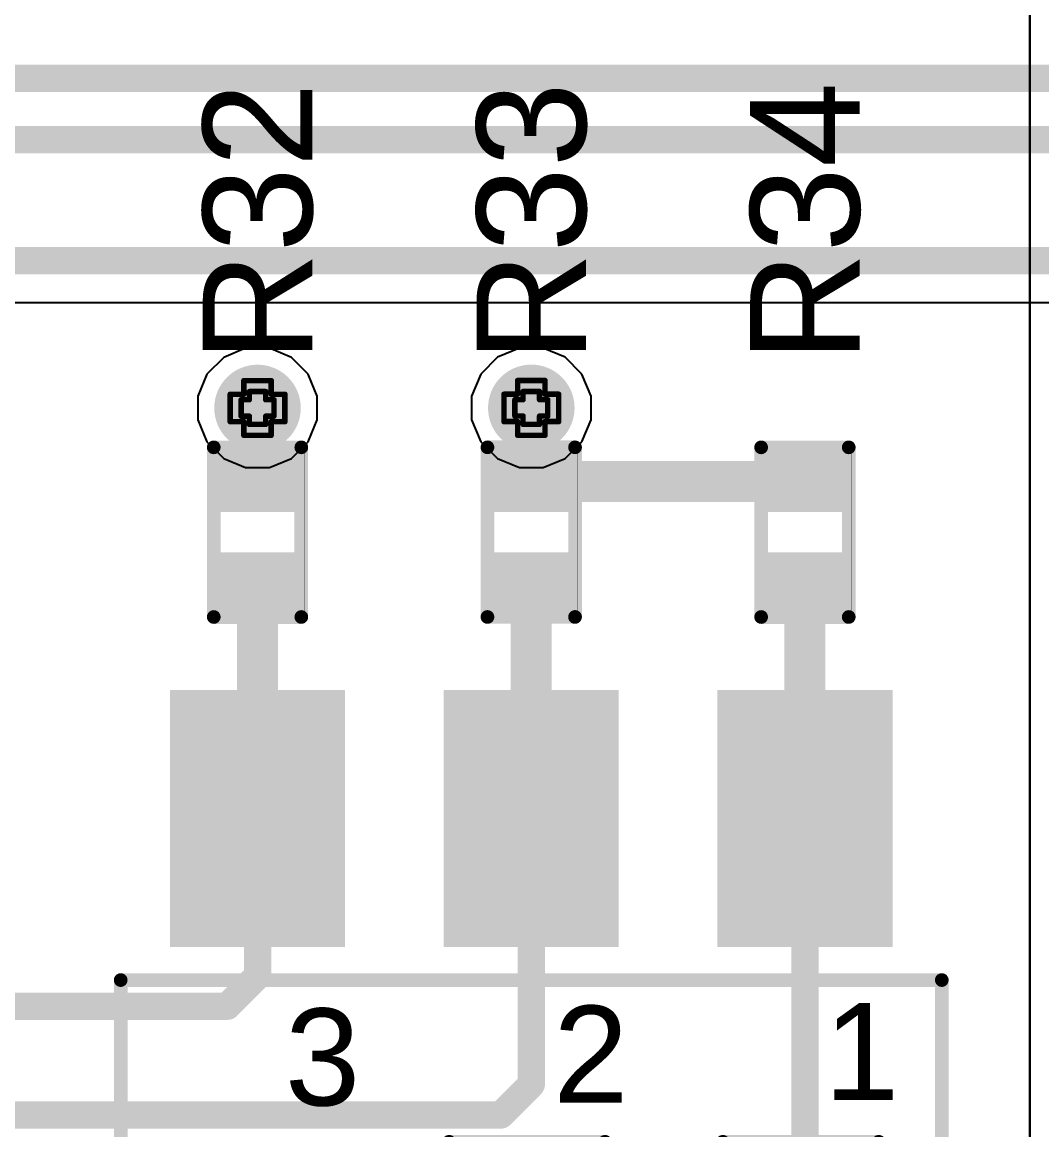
# Model space of a CAD drawing. Header units: inches. Extents: x -3 to 5259, y -3 to 5282.
# Drawn here: x 35.18 to 44.65, y 43.09 to 53.37 of the extents above; entities that cross this region are included whole.
import ezdxf

# ---------------------------------------------------------------- set-up
doc = ezdxf.new("R2010")
doc.units = ezdxf.units.IN
for name, color, linetype in [('Bottom Layer', 5, 'Continuous'), ('Bottom Solder', 6, 'Continuous'), ('Drill Drawing', 1, 'Continuous'), ('Layer 1', 16, 'Continuous'), ('Layer 2', 76, 'Continuous'), ('Top Layer', 1, 'Continuous'), ('Top Overlay', 2, 'Continuous'), ('Top Paste', 8, 'Continuous'), ('Top Solder', 216, 'Continuous'), ('Via Holes', 16, 'Continuous')]:
    doc.layers.add(name, color=color, linetype=linetype)
doc.styles.add('Arial', font='', dxfattribs={"height": 0.2})
doc.styles.get('Arial').set_extended_font_data('Arial')

# ---------------------------------------------------------------- blocks, each defined once
blk = doc.blocks.new('DSIC03LSGET_32')
at = {"layer": 'Top Layer'}
for points in [[(-5.642990999999999, 3.302), (-3.356991, 3.302), (-3.356991, 1.778), (-5.642990999999999, 1.778)], [(3.356991, 3.302), (5.642990999999999, 3.302), (5.642990999999999, 1.778), (3.356991, 1.778)], [(-5.642990999999999, 0.7619999999999999), (-3.356991, 0.7619999999999999), (-3.356991, -0.7619999999999999), (-5.642990999999999, -0.7619999999999999)], [(3.356991, 0.7619999999999999), (5.642990999999999, 0.7619999999999999), (5.642990999999999, -0.7619999999999999), (3.356991, -0.7619999999999999)], [(-5.642990999999999, -1.778), (-3.356991, -1.778), (-3.356991, -3.302), (-5.642990999999999, -3.302)], [(3.356991, -1.778), (5.642990999999999, -1.778), (5.642990999999999, -3.302), (3.356991, -3.302)]]:
    blk.add_hatch(color=1, dxfattribs=at).paths.add_polyline_path(points)
at = {"layer": 'Top Paste'}
for points in [[(-5.642990999999999, 3.302), (-3.356991, 3.302), (-3.356991, 1.778), (-5.642990999999999, 1.778)], [(3.356991, 3.302), (5.642990999999999, 3.302), (5.642990999999999, 1.778), (3.356991, 1.778)], [(-5.642990999999999, 0.7619999999999999), (-3.356991, 0.7619999999999999), (-3.356991, -0.7619999999999999), (-5.642990999999999, -0.7619999999999999)], [(3.356991, 0.7619999999999999), (5.642990999999999, 0.7619999999999999), (5.642990999999999, -0.7619999999999999), (3.356991, -0.7619999999999999)], [(-5.642990999999999, -1.778), (-3.356991, -1.778), (-3.356991, -3.302), (-5.642990999999999, -3.302)], [(3.356991, -1.778), (5.642990999999999, -1.778), (5.642990999999999, -3.302), (3.356991, -3.302)]]:
    blk.add_hatch(color=8, dxfattribs=at).paths.add_polyline_path(points)
at = {"layer": 'Top Solder'}
for points in [[(-5.693791, 3.3528), (-3.306191, 3.3528), (-3.306191, 1.7272), (-5.693791, 1.7272)], [(3.306191, 3.3528), (5.693791, 3.3528), (5.693791, 1.7272), (3.306191, 1.7272)], [(-5.693791, 0.8128), (-3.306191, 0.8128), (-3.306191, -0.8128), (-5.693791, -0.8128)], [(3.306191, 0.8128), (5.693791, 0.8128), (5.693791, -0.8128), (3.306191, -0.8128)], [(-5.693791, -1.7272), (-3.306191, -1.7272), (-3.306191, -3.3528), (-5.693791, -3.3528)], [(3.306191, -1.7272), (5.693791, -1.7272), (5.693791, -3.3528), (3.306191, -3.3528)]]:
    blk.add_hatch(color=216, dxfattribs=at).paths.add_polyline_path(points)
at = {"layer": 'Top Overlay'}
for points in [[(-2.999994, -3.81, 0.127, 0.127, 0), (-2.999994, 3.81, 0.127, 0.127, 0)], [(2.999994, 3.81, 0.127, 0.127, 0), (-2.999994, 3.81, 0.127, 0.127, 0)], [(2.999994, -3.81, 0.127, 0.127, 0), (2.999994, 3.81, 0.127, 0.127, 0)], [(1.651, 3.2258, 0.127, 0.127, 0), (-1.4986, 3.22580254, 0.127, 0.127, 0)], [(-1.4986, 1.778, 0.127, 0.127, 0), (-1.4986, 3.22580254, 0.127, 0.127, 0)], [(-0.9652, 3.2258, 0.127, 0.127, 0), (0.0254, 3.22580254, 0.127, 0.127, 0)], [(-0.9652, 1.8034, 0.127, 0.127, 0), (-0.9652, 3.2258, 0.127, 0.127, 0)], [(0.0254, 1.8034, 0.127, 0.127, 0), (0.0254, 3.22580254, 0.127, 0.127, 0)], [(1.651, 1.778, 0.127, 0.127, 0), (1.651, 3.2258, 0.127, 0.127, 0)], [(0.0254, 1.8034, 0.127, 0.127, 0), (-0.9652, 1.8034, 0.127, 0.127, 0)], [(1.651, 1.778, 0.127, 0.127, 0), (-1.4986, 1.778, 0.127, 0.127, 0)], [(1.651, 0.6858, 0.127, 0.127, 0), (-1.4986, 0.6858, 0.127, 0.127, 0)], [(-1.4986, -0.7619999999999999, 0.127, 0.127, 0), (-1.4986, 0.6858, 0.127, 0.127, 0)], [(-0.9652025399999999, -0.7366, 0.127, 0.127, 0), (-0.9652, 0.6858, 0.127, 0.127, 0)], [(0.0254, 0.6858, 0.127, 0.127, 0), (-0.9652, 0.6858, 0.127, 0.127, 0)], [(0.0254, -0.7366, 0.127, 0.127, 0), (0.0254, 0.6858, 0.127, 0.127, 0)], [(1.65099746, -0.7619999999999999, 0.127, 0.127, 0), (1.651, 0.6858, 0.127, 0.127, 0)], [(1.65099746, -0.7619999999999999, 0.127, 0.127, 0), (-1.4986, -0.7619999999999999, 0.127, 0.127, 0)], [(0.0254, -0.7366, 0.127, 0.127, 0), (-0.9652025399999999, -0.7366, 0.127, 0.127, 0)], [(1.6764, -1.8034, 0.127, 0.127, 0), (-1.4732, -1.8034, 0.127, 0.127, 0)], [(-1.4732, -3.2512, 0.127, 0.127, 0), (-1.4732, -1.8034, 0.127, 0.127, 0)], [(0.0508, -1.8034, 0.127, 0.127, 0), (-0.9397999999999999, -1.8034, 0.127, 0.127, 0)], [(-0.9397999999999999, -3.2258, 0.127, 0.127, 0), (-0.9397999999999999, -1.8034, 0.127, 0.127, 0)], [(0.05080253999999999, -3.2258, 0.127, 0.127, 0), (0.0508, -1.8034, 0.127, 0.127, 0)], [(1.6764, -3.2512, 0.127, 0.127, 0), (1.6764, -1.8034, 0.127, 0.127, 0)], [(0.05080253999999999, -3.2258, 0.127, 0.127, 0), (-0.9397999999999999, -3.2258, 0.127, 0.127, 0)], [(1.6764, -3.2512, 0.127, 0.127, 0), (-1.4732, -3.2512, 0.127, 0.127, 0)], [(2.999994, -3.81, 0.127, 0.127, 0), (-2.999994, -3.81, 0.127, 0.127, 0)]]:
    blk.add_lwpolyline(points, format="xyseb", dxfattribs=at)
for points in [[(-3.031744, 3.81, 0.0635, 0.0635, 1), (-2.968244, 3.81, 0.0635, 0.0635, 1)], [(-3.031744, 3.81, 0.0635, 0.0635, 1), (-2.968244, 3.81, 0.0635, 0.0635, 1)], [(2.968244, 3.81, 0.0635, 0.0635, 1), (3.031744, 3.81, 0.0635, 0.0635, 1)], [(2.968244, 3.81, 0.0635, 0.0635, 1), (3.031744, 3.81, 0.0635, 0.0635, 1)], [(-1.53035, 3.22580254, 0.0635, 0.0635, 1), (-1.46685, 3.22580254, 0.0635, 0.0635, 1)], [(-1.53035, 3.22580254, 0.0635, 0.0635, 1), (-1.46685, 3.22580254, 0.0635, 0.0635, 1)], [(-0.99695, 3.2258, 0.0635, 0.0635, 1), (-0.9334499999999999, 3.2258, 0.0635, 0.0635, 1)], [(-0.99695, 3.2258, 0.0635, 0.0635, 1), (-0.9334499999999999, 3.2258, 0.0635, 0.0635, 1)], [(-0.00635, 3.22580254, 0.0635, 0.0635, 1), (0.05714999999999999, 3.22580254, 0.0635, 0.0635, 1)], [(-0.00635, 3.22580254, 0.0635, 0.0635, 1), (0.05714999999999999, 3.22580254, 0.0635, 0.0635, 1)], [(1.61925, 3.2258, 0.0635, 0.0635, 1), (1.68275, 3.2258, 0.0635, 0.0635, 1)], [(1.61925, 3.2258, 0.0635, 0.0635, 1), (1.68275, 3.2258, 0.0635, 0.0635, 1)], [(-0.99695, 1.8034, 0.0635, 0.0635, 1), (-0.9334499999999999, 1.8034, 0.0635, 0.0635, 1)], [(-0.99695, 1.8034, 0.0635, 0.0635, 1), (-0.9334499999999999, 1.8034, 0.0635, 0.0635, 1)], [(-0.00635, 1.8034, 0.0635, 0.0635, 1), (0.05714999999999999, 1.8034, 0.0635, 0.0635, 1)], [(-0.00635, 1.8034, 0.0635, 0.0635, 1), (0.05714999999999999, 1.8034, 0.0635, 0.0635, 1)], [(-1.53035, 1.778, 0.0635, 0.0635, 1), (-1.46685, 1.778, 0.0635, 0.0635, 1)], [(-1.53035, 1.778, 0.0635, 0.0635, 1), (-1.46685, 1.778, 0.0635, 0.0635, 1)], [(1.61925, 1.778, 0.0635, 0.0635, 1), (1.68275, 1.778, 0.0635, 0.0635, 1)], [(1.61925, 1.778, 0.0635, 0.0635, 1), (1.68275, 1.778, 0.0635, 0.0635, 1)], [(-1.53035, 0.6858, 0.0635, 0.0635, 1), (-1.46685, 0.6858, 0.0635, 0.0635, 1)], [(-1.53035, 0.6858, 0.0635, 0.0635, 1), (-1.46685, 0.6858, 0.0635, 0.0635, 1)], [(-0.99695, 0.6858, 0.0635, 0.0635, 1), (-0.9334499999999999, 0.6858, 0.0635, 0.0635, 1)], [(-0.99695, 0.6858, 0.0635, 0.0635, 1), (-0.9334499999999999, 0.6858, 0.0635, 0.0635, 1)], [(-0.00635, 0.6858, 0.0635, 0.0635, 1), (0.05714999999999999, 0.6858, 0.0635, 0.0635, 1)], [(-0.00635, 0.6858, 0.0635, 0.0635, 1), (0.05714999999999999, 0.6858, 0.0635, 0.0635, 1)], [(1.61925, 0.6858, 0.0635, 0.0635, 1), (1.68275, 0.6858, 0.0635, 0.0635, 1)], [(1.61925, 0.6858, 0.0635, 0.0635, 1), (1.68275, 0.6858, 0.0635, 0.0635, 1)], [(-1.53035, -0.7619999999999999, 0.0635, 0.0635, 1), (-1.46685, -0.7619999999999999, 0.0635, 0.0635, 1)], [(-1.53035, -0.7619999999999999, 0.0635, 0.0635, 1), (-1.46685, -0.7619999999999999, 0.0635, 0.0635, 1)], [(-0.99695254, -0.7366, 0.0635, 0.0635, 1), (-0.93345254, -0.7366, 0.0635, 0.0635, 1)], [(-0.99695254, -0.7366, 0.0635, 0.0635, 1), (-0.93345254, -0.7366, 0.0635, 0.0635, 1)], [(-0.00635, -0.7366, 0.0635, 0.0635, 1), (0.05714999999999999, -0.7366, 0.0635, 0.0635, 1)], [(-0.00635, -0.7366, 0.0635, 0.0635, 1), (0.05714999999999999, -0.7366, 0.0635, 0.0635, 1)], [(1.61924746, -0.7619999999999999, 0.0635, 0.0635, 1), (1.68274746, -0.7619999999999999, 0.0635, 0.0635, 1)], [(1.61924746, -0.7619999999999999, 0.0635, 0.0635, 1), (1.68274746, -0.7619999999999999, 0.0635, 0.0635, 1)], [(-1.50495, -1.8034, 0.0635, 0.0635, 1), (-1.44145, -1.8034, 0.0635, 0.0635, 1)], [(-1.50495, -1.8034, 0.0635, 0.0635, 1), (-1.44145, -1.8034, 0.0635, 0.0635, 1)], [(-0.9715499999999999, -1.8034, 0.0635, 0.0635, 1), (-0.9080499999999999, -1.8034, 0.0635, 0.0635, 1)], [(-0.9715499999999999, -1.8034, 0.0635, 0.0635, 1), (-0.9080499999999999, -1.8034, 0.0635, 0.0635, 1)], [(0.01905, -1.8034, 0.0635, 0.0635, 1), (0.08255, -1.8034, 0.0635, 0.0635, 1)], [(0.01905, -1.8034, 0.0635, 0.0635, 1), (0.08255, -1.8034, 0.0635, 0.0635, 1)], [(1.64465, -1.8034, 0.0635, 0.0635, 1), (1.70815, -1.8034, 0.0635, 0.0635, 1)], [(1.64465, -1.8034, 0.0635, 0.0635, 1), (1.70815, -1.8034, 0.0635, 0.0635, 1)], [(-0.9715499999999999, -3.2258, 0.0635, 0.0635, 1), (-0.9080499999999999, -3.2258, 0.0635, 0.0635, 1)], [(-0.9715499999999999, -3.2258, 0.0635, 0.0635, 1), (-0.9080499999999999, -3.2258, 0.0635, 0.0635, 1)], [(0.01905254, -3.2258, 0.0635, 0.0635, 1), (0.08255254, -3.2258, 0.0635, 0.0635, 1)], [(0.01905254, -3.2258, 0.0635, 0.0635, 1), (0.08255254, -3.2258, 0.0635, 0.0635, 1)], [(-1.50495, -3.2512, 0.0635, 0.0635, 1), (-1.44145, -3.2512, 0.0635, 0.0635, 1)], [(-1.50495, -3.2512, 0.0635, 0.0635, 1), (-1.44145, -3.2512, 0.0635, 0.0635, 1)], [(1.64465, -3.2512, 0.0635, 0.0635, 1), (1.70815, -3.2512, 0.0635, 0.0635, 1)], [(1.64465, -3.2512, 0.0635, 0.0635, 1), (1.70815, -3.2512, 0.0635, 0.0635, 1)], [(-3.031744, -3.81, 0.0635, 0.0635, 1), (-2.968244, -3.81, 0.0635, 0.0635, 1)], [(-3.031744, -3.81, 0.0635, 0.0635, 1), (-2.968244, -3.81, 0.0635, 0.0635, 1)], [(2.968244, -3.81, 0.0635, 0.0635, 1), (3.031744, -3.81, 0.0635, 0.0635, 1)], [(2.968244, -3.81, 0.0635, 0.0635, 1), (3.031744, -3.81, 0.0635, 0.0635, 1)]]:
    blk.add_lwpolyline(points, format="xyseb", close=True, dxfattribs=at)
at = {"layer": 'Top Overlay', "style": 'Arial'}
for s, height, rotation, p in [('ON', 0.7619999999999999, -90, (1.9558, 3.5306)), ('1', 0.8999982, 90, (-1.88679328, 2.7178)), ('2', 0.8999982, 90, (-1.86139328, 0.20320254)), ('3', 0.8999982, 90, (-1.83599328, -2.28599746))]:
    blk.add_text(s, height=height, rotation=rotation, dxfattribs=at).set_placement(p)
blk = doc.blocks.new('R___0402_126')
at = {"layer": 'Top Layer'}
for points in [[(-0.6985, -0.3175), (-0.6985, 0.3175), (-0.2412999999999999, 0.3175), (-0.2413, -0.3175)], [(0.2412999999999999, -0.3175), (0.2413, 0.3175), (0.6985, 0.3175), (0.6985, -0.3175)]]:
    blk.add_hatch(color=1, dxfattribs=at).paths.add_polyline_path(points)
at = {"layer": 'Top Paste'}
for points in [[(-0.6985, -0.3175), (-0.6985, 0.3175), (-0.2412999999999999, 0.3175), (-0.2413, -0.3175)], [(0.2412999999999999, -0.3175), (0.2413, 0.3175), (0.6985, 0.3175), (0.6985, -0.3175)]]:
    blk.add_hatch(color=8, dxfattribs=at).paths.add_polyline_path(points)
at = {"layer": 'Top Solder'}
for points in [[(-0.75350116, -0.37250116), (-0.75350116, 0.37250116), (-0.1862988399999999, 0.37250116), (-0.18629884, -0.37250116)], [(0.1862988399999999, -0.37250116), (0.18629884, 0.37250116), (0.75350116, 0.37250116), (0.75350116, -0.37250116)]]:
    blk.add_hatch(color=216, dxfattribs=at).paths.add_polyline_path(points)
at = {"layer": 'Top Overlay'}
for points in [[(-0.7874, 0.4064, 0.127, 0.127, 0), (0.7874, 0.4064, 0.127, 0.127, 0)], [(-0.7874, 0.4064, 0.127, 0.127, 0), (-0.7874, -0.4064, 0.127, 0.127, 0)], [(0.7874, 0.4064, 0.127, 0.127, 0), (0.7874, -0.4064, 0.127, 0.127, 0)], [(-0.7874, -0.4064, 0.127, 0.127, 0), (0.7874, -0.4064, 0.127, 0.127, 0)], [(-0.8128, -0.4318, 0.0032258, 0.0032258, 0), (0.8128, -0.4318, 0.0032258, 0.0032258, 0)]]:
    blk.add_lwpolyline(points, format="xyseb", dxfattribs=at)
for points in [[(-0.8191499999999999, 0.4064, 0.0635, 0.0635, 1), (-0.7556499999999999, 0.4064, 0.0635, 0.0635, 1)], [(-0.8191499999999999, 0.4064, 0.0635, 0.0635, 1), (-0.7556499999999999, 0.4064, 0.0635, 0.0635, 1)], [(0.7556499999999999, 0.4064, 0.0635, 0.0635, 1), (0.8191499999999999, 0.4064, 0.0635, 0.0635, 1)], [(0.7556499999999999, 0.4064, 0.0635, 0.0635, 1), (0.8191499999999999, 0.4064, 0.0635, 0.0635, 1)], [(-0.8191499999999999, -0.4064, 0.0635, 0.0635, 1), (-0.7556499999999999, -0.4064, 0.0635, 0.0635, 1)], [(-0.8191499999999999, -0.4064, 0.0635, 0.0635, 1), (-0.7556499999999999, -0.4064, 0.0635, 0.0635, 1)], [(0.7556499999999999, -0.4064, 0.0635, 0.0635, 1), (0.8191499999999999, -0.4064, 0.0635, 0.0635, 1)], [(0.7556499999999999, -0.4064, 0.0635, 0.0635, 1), (0.8191499999999999, -0.4064, 0.0635, 0.0635, 1)], [(-0.81360518, -0.4318, 0.0016129, 0.0016129, 1), (-0.8119948199999999, -0.4318, 0.0016129, 0.0016129, 1)], [(0.8119948199999999, -0.4318, 0.0016129, 0.0016129, 1), (0.81360518, -0.4318, 0.0016129, 0.0016129, 1)]]:
    blk.add_lwpolyline(points, format="xyseb", close=True, dxfattribs=at)
blk = doc.blocks.new('R___0402_127')
at = {"layer": 'Top Layer'}
for points in [[(-0.6985, -0.3175), (-0.6985, 0.3175), (-0.2412999999999999, 0.3175), (-0.2413, -0.3175)], [(0.2412999999999999, -0.3175), (0.2413, 0.3175), (0.6985, 0.3175), (0.6985, -0.3175)]]:
    blk.add_hatch(color=1, dxfattribs=at).paths.add_polyline_path(points)
at = {"layer": 'Top Paste'}
for points in [[(-0.6985, -0.3175), (-0.6985, 0.3175), (-0.2412999999999999, 0.3175), (-0.2413, -0.3175)], [(0.2412999999999999, -0.3175), (0.2413, 0.3175), (0.6985, 0.3175), (0.6985, -0.3175)]]:
    blk.add_hatch(color=8, dxfattribs=at).paths.add_polyline_path(points)
at = {"layer": 'Top Solder'}
for points in [[(-0.75350116, -0.37250116), (-0.75350116, 0.37250116), (-0.1862988399999999, 0.37250116), (-0.18629884, -0.37250116)], [(0.1862988399999999, -0.37250116), (0.18629884, 0.37250116), (0.75350116, 0.37250116), (0.75350116, -0.37250116)]]:
    blk.add_hatch(color=216, dxfattribs=at).paths.add_polyline_path(points)
at = {"layer": 'Top Overlay'}
for points in [[(-0.7874, 0.4064, 0.127, 0.127, 0), (0.7874, 0.4064, 0.127, 0.127, 0)], [(-0.7874, 0.4064, 0.127, 0.127, 0), (-0.7874, -0.4064, 0.127, 0.127, 0)], [(0.7874, 0.4064, 0.127, 0.127, 0), (0.7874, -0.4064, 0.127, 0.127, 0)], [(-0.7874, -0.4064, 0.127, 0.127, 0), (0.7874, -0.4064, 0.127, 0.127, 0)], [(-0.8128, -0.4318, 0.0032258, 0.0032258, 0), (0.8128, -0.4318, 0.0032258, 0.0032258, 0)]]:
    blk.add_lwpolyline(points, format="xyseb", dxfattribs=at)
for points in [[(-0.8191499999999999, 0.4064, 0.0635, 0.0635, 1), (-0.7556499999999999, 0.4064, 0.0635, 0.0635, 1)], [(-0.8191499999999999, 0.4064, 0.0635, 0.0635, 1), (-0.7556499999999999, 0.4064, 0.0635, 0.0635, 1)], [(0.7556499999999999, 0.4064, 0.0635, 0.0635, 1), (0.8191499999999999, 0.4064, 0.0635, 0.0635, 1)], [(0.7556499999999999, 0.4064, 0.0635, 0.0635, 1), (0.8191499999999999, 0.4064, 0.0635, 0.0635, 1)], [(-0.8191499999999999, -0.4064, 0.0635, 0.0635, 1), (-0.7556499999999999, -0.4064, 0.0635, 0.0635, 1)], [(-0.8191499999999999, -0.4064, 0.0635, 0.0635, 1), (-0.7556499999999999, -0.4064, 0.0635, 0.0635, 1)], [(0.7556499999999999, -0.4064, 0.0635, 0.0635, 1), (0.8191499999999999, -0.4064, 0.0635, 0.0635, 1)], [(0.7556499999999999, -0.4064, 0.0635, 0.0635, 1), (0.8191499999999999, -0.4064, 0.0635, 0.0635, 1)], [(-0.81360518, -0.4318, 0.0016129, 0.0016129, 1), (-0.8119948199999999, -0.4318, 0.0016129, 0.0016129, 1)], [(0.8119948199999999, -0.4318, 0.0016129, 0.0016129, 1), (0.81360518, -0.4318, 0.0016129, 0.0016129, 1)]]:
    blk.add_lwpolyline(points, format="xyseb", close=True, dxfattribs=at)
blk = doc.blocks.new('R___0402_128')
at = {"layer": 'Top Layer'}
for points in [[(-0.6985, -0.3175), (-0.6985, 0.3175), (-0.2412999999999999, 0.3175), (-0.2413, -0.3175)], [(0.2412999999999999, -0.3175), (0.2413, 0.3175), (0.6985, 0.3175), (0.6985, -0.3175)]]:
    blk.add_hatch(color=1, dxfattribs=at).paths.add_polyline_path(points)
at = {"layer": 'Top Paste'}
for points in [[(-0.6985, -0.3175), (-0.6985, 0.3175), (-0.2412999999999999, 0.3175), (-0.2413, -0.3175)], [(0.2412999999999999, -0.3175), (0.2413, 0.3175), (0.6985, 0.3175), (0.6985, -0.3175)]]:
    blk.add_hatch(color=8, dxfattribs=at).paths.add_polyline_path(points)
at = {"layer": 'Top Solder'}
for points in [[(-0.75350116, -0.37250116), (-0.75350116, 0.37250116), (-0.1862988399999999, 0.37250116), (-0.18629884, -0.37250116)], [(0.1862988399999999, -0.37250116), (0.18629884, 0.37250116), (0.75350116, 0.37250116), (0.75350116, -0.37250116)]]:
    blk.add_hatch(color=216, dxfattribs=at).paths.add_polyline_path(points)
at = {"layer": 'Top Overlay'}
for points in [[(-0.7874, 0.4064, 0.127, 0.127, 0), (0.7874, 0.4064, 0.127, 0.127, 0)], [(-0.7874, 0.4064, 0.127, 0.127, 0), (-0.7874, -0.4064, 0.127, 0.127, 0)], [(0.7874, 0.4064, 0.127, 0.127, 0), (0.7874, -0.4064, 0.127, 0.127, 0)], [(-0.7874, -0.4064, 0.127, 0.127, 0), (0.7874, -0.4064, 0.127, 0.127, 0)], [(-0.8128, -0.4318, 0.0032258, 0.0032258, 0), (0.8128, -0.4318, 0.0032258, 0.0032258, 0)]]:
    blk.add_lwpolyline(points, format="xyseb", dxfattribs=at)
for points in [[(-0.8191499999999999, 0.4064, 0.0635, 0.0635, 1), (-0.7556499999999999, 0.4064, 0.0635, 0.0635, 1)], [(-0.8191499999999999, 0.4064, 0.0635, 0.0635, 1), (-0.7556499999999999, 0.4064, 0.0635, 0.0635, 1)], [(0.7556499999999999, 0.4064, 0.0635, 0.0635, 1), (0.8191499999999999, 0.4064, 0.0635, 0.0635, 1)], [(0.7556499999999999, 0.4064, 0.0635, 0.0635, 1), (0.8191499999999999, 0.4064, 0.0635, 0.0635, 1)], [(-0.8191499999999999, -0.4064, 0.0635, 0.0635, 1), (-0.7556499999999999, -0.4064, 0.0635, 0.0635, 1)], [(-0.8191499999999999, -0.4064, 0.0635, 0.0635, 1), (-0.7556499999999999, -0.4064, 0.0635, 0.0635, 1)], [(0.7556499999999999, -0.4064, 0.0635, 0.0635, 1), (0.8191499999999999, -0.4064, 0.0635, 0.0635, 1)], [(0.7556499999999999, -0.4064, 0.0635, 0.0635, 1), (0.8191499999999999, -0.4064, 0.0635, 0.0635, 1)], [(-0.81360518, -0.4318, 0.0016129, 0.0016129, 1), (-0.8119948199999999, -0.4318, 0.0016129, 0.0016129, 1)], [(0.8119948199999999, -0.4318, 0.0016129, 0.0016129, 1), (0.81360518, -0.4318, 0.0016129, 0.0016129, 1)]]:
    blk.add_lwpolyline(points, format="xyseb", close=True, dxfattribs=at)

msp = doc.modelspace()

# ---------------------------------------------------------------- hatches: boundary and pattern name
at = {"layer": 'Bottom Layer'}
h = msp.add_hatch(color=5, dxfattribs=at)
edge = h.paths.add_edge_path()
edge.add_arc((37.3672862, 49.78697942), 0.2999994, 0, 360)
h = msp.add_hatch(color=5, dxfattribs=at)
edge = h.paths.add_edge_path()
edge.add_arc((39.90803042, 49.78772364), 0.2999994, 0, 360)
at = {"layer": 'Bottom Solder'}
h = msp.add_hatch(color=6, dxfattribs=at)
edge = h.paths.add_edge_path()
edge.add_arc((37.3672862, 49.78697942), 0.4015993999999999, 0, 360)
h = msp.add_hatch(color=6, dxfattribs=at)
edge = h.paths.add_edge_path()
edge.add_arc((39.90803042, 49.78772364), 0.4015993999999999, 0, 360)
at = {"layer": 'Layer 1'}
h = msp.add_hatch(color=16, dxfattribs=at)
edge = h.paths.add_edge_path()
edge.add_arc((37.3672862, 49.78697942), 0.2999994, 0, 360)
h = msp.add_hatch(color=16, dxfattribs=at)
edge = h.paths.add_edge_path()
edge.add_arc((39.90803042, 49.78772364), 0.2999994, 0, 360)
at = {"layer": 'Layer 2'}
h = msp.add_hatch(color=76, dxfattribs=at)
edge = h.paths.add_edge_path()
edge.add_arc((37.3672862, 49.78697942), 0.2999994, 0, 360)
h = msp.add_hatch(color=76, dxfattribs=at)
edge = h.paths.add_edge_path()
edge.add_arc((39.90803042, 49.78772364), 0.2999994, 0, 360)
at = {"layer": 'Top Layer'}
h = msp.add_hatch(color=1, dxfattribs=at)
edge = h.paths.add_edge_path()
edge.add_arc((37.3672862, 49.78697942), 0.2999994, 0, 360)
h = msp.add_hatch(color=1, dxfattribs=at)
edge = h.paths.add_edge_path()
edge.add_arc((39.90803042, 49.78772364), 0.2999994, 0, 360)
at = {"layer": 'Top Solder'}
h = msp.add_hatch(color=216, dxfattribs=at)
edge = h.paths.add_edge_path()
edge.add_arc((37.3672862, 49.78697942), 0.4015993999999999, 0, 360)
h = msp.add_hatch(color=216, dxfattribs=at)
edge = h.paths.add_edge_path()
edge.add_arc((39.90803042, 49.78772364), 0.4015993999999999, 0, 360)
at = {"layer": 'Via Holes'}
h = msp.add_hatch(color=7, dxfattribs=at)
edge = h.paths.add_edge_path()
edge.add_arc((37.3672862, 49.78697942), 0.1499997, 0, 360)
h = msp.add_hatch(color=7, dxfattribs=at)
edge = h.paths.add_edge_path()
edge.add_arc((39.90803042, 49.78772364), 0.1499997, 0, 360)

# ---------------------------------------------------------------- linework, layer by layer
at = {"layer": 'Drill Drawing'}
for points in [[(37.2402862, 49.91397942, 0.0508, 0.0508, 0), (37.2402862, 50.04097942, 0.0508, 0.0508, 0)], [(37.2402862, 50.04097942, 0.0508, 0.0508, 0), (37.4942862, 50.04097942, 0.0508, 0.0508, 0)], [(37.4942862, 49.91397942, 0.0508, 0.0508, 0), (37.4942862, 50.04097942, 0.0508, 0.0508, 0)], [(39.78103041999999, 49.91472364, 0.0508, 0.0508, 0), (39.78103041999999, 50.04172364, 0.0508, 0.0508, 0)], [(39.78103041999999, 50.04172364, 0.0508, 0.0508, 0), (40.03503042, 50.04172364, 0.0508, 0.0508, 0)], [(40.03503042, 49.91472364, 0.0508, 0.0508, 0), (40.03503042, 50.04172364, 0.0508, 0.0508, 0)], [(37.1132862, 49.65997942, 0.0508, 0.0508, 0), (37.1132862, 49.91397942, 0.0508, 0.0508, 0)], [(37.1132862, 49.91397942, 0.0508, 0.0508, 0), (37.2402862, 49.91397942, 0.0508, 0.0508, 0)], [(37.2148862, 49.71077941999999, 0.0508, 0.0508, 0), (37.2148862, 49.86317941999999, 0.0508, 0.0508, 0)], [(37.2148862, 49.86317941999999, 0.0508, 0.0508, 0), (37.2910862, 49.86317941999999, 0.0508, 0.0508, 0)], [(37.2910862, 49.86317941999999, 0.0508, 0.0508, 0), (37.2910862, 49.93937942, 0.0508, 0.0508, 0)], [(37.2910862, 49.93937942, 0.0508, 0.0508, 0), (37.4434862, 49.93937942, 0.0508, 0.0508, 0)], [(37.4434862, 49.86317941999999, 0.0508, 0.0508, 0), (37.4434862, 49.93937942, 0.0508, 0.0508, 0)], [(37.4434862, 49.86317941999999, 0.0508, 0.0508, 0), (37.5196862, 49.86317941999999, 0.0508, 0.0508, 0)], [(37.4942862, 49.91397942, 0.0508, 0.0508, 0), (37.62128619999999, 49.91397942, 0.0508, 0.0508, 0)], [(37.5196862, 49.71077941999999, 0.0508, 0.0508, 0), (37.5196862, 49.86317941999999, 0.0508, 0.0508, 0)], [(37.62128619999999, 49.65997942, 0.0508, 0.0508, 0), (37.62128619999999, 49.91397942, 0.0508, 0.0508, 0)], [(39.65403042, 49.66072363999999, 0.0508, 0.0508, 0), (39.65403042, 49.91472364, 0.0508, 0.0508, 0)], [(39.65403042, 49.91472364, 0.0508, 0.0508, 0), (39.78103041999999, 49.91472364, 0.0508, 0.0508, 0)], [(39.75563042, 49.71152364, 0.0508, 0.0508, 0), (39.75563042, 49.86392364, 0.0508, 0.0508, 0)], [(39.75563042, 49.86392364, 0.0508, 0.0508, 0), (39.83183042, 49.86392364, 0.0508, 0.0508, 0)], [(39.83183042, 49.86392364, 0.0508, 0.0508, 0), (39.83183042, 49.94012364, 0.0508, 0.0508, 0)], [(39.83183042, 49.94012364, 0.0508, 0.0508, 0), (39.98423042, 49.94012364, 0.0508, 0.0508, 0)], [(39.98423042, 49.86392364, 0.0508, 0.0508, 0), (39.98423042, 49.94012364, 0.0508, 0.0508, 0)], [(39.98423042, 49.86392364, 0.0508, 0.0508, 0), (40.06043042, 49.86392364, 0.0508, 0.0508, 0)], [(40.03503042, 49.91472364, 0.0508, 0.0508, 0), (40.16203042, 49.91472364, 0.0508, 0.0508, 0)], [(40.06043042, 49.71152364, 0.0508, 0.0508, 0), (40.06043042, 49.86392364, 0.0508, 0.0508, 0)], [(40.16203042, 49.66072363999999, 0.0508, 0.0508, 0), (40.16203042, 49.91472364, 0.0508, 0.0508, 0)], [(37.1132862, 49.65997942, 0.0508, 0.0508, 0), (37.2402862, 49.65997942, 0.0508, 0.0508, 0)], [(37.2148862, 49.71077941999999, 0.0508, 0.0508, 0), (37.2910862, 49.71077941999999, 0.0508, 0.0508, 0)], [(37.2402862, 49.53297942, 0.0508, 0.0508, 0), (37.2402862, 49.65997942, 0.0508, 0.0508, 0)], [(37.2910862, 49.63457942, 0.0508, 0.0508, 0), (37.2910862, 49.71077941999999, 0.0508, 0.0508, 0)], [(37.4434862, 49.71077941999999, 0.0508, 0.0508, 0), (37.5196862, 49.71077941999999, 0.0508, 0.0508, 0)], [(37.4434862, 49.63457942, 0.0508, 0.0508, 0), (37.4434862, 49.71077941999999, 0.0508, 0.0508, 0)], [(37.4942862, 49.65997942, 0.0508, 0.0508, 0), (37.62128619999999, 49.65997942, 0.0508, 0.0508, 0)], [(37.4942862, 49.53297942, 0.0508, 0.0508, 0), (37.4942862, 49.65997942, 0.0508, 0.0508, 0)], [(39.65403042, 49.66072363999999, 0.0508, 0.0508, 0), (39.78103041999999, 49.66072363999999, 0.0508, 0.0508, 0)], [(39.75563042, 49.71152364, 0.0508, 0.0508, 0), (39.83183042, 49.71152364, 0.0508, 0.0508, 0)], [(39.78103041999999, 49.53372364, 0.0508, 0.0508, 0), (39.78103041999999, 49.66072363999999, 0.0508, 0.0508, 0)], [(39.83183042, 49.63532364, 0.0508, 0.0508, 0), (39.83183042, 49.71152364, 0.0508, 0.0508, 0)], [(39.98423042, 49.71152364, 0.0508, 0.0508, 0), (40.06043042, 49.71152364, 0.0508, 0.0508, 0)], [(39.98423042, 49.63532364, 0.0508, 0.0508, 0), (39.98423042, 49.71152364, 0.0508, 0.0508, 0)], [(40.03503042, 49.66072363999999, 0.0508, 0.0508, 0), (40.16203042, 49.66072363999999, 0.0508, 0.0508, 0)], [(40.03503042, 49.53372364, 0.0508, 0.0508, 0), (40.03503042, 49.66072363999999, 0.0508, 0.0508, 0)], [(37.2910862, 49.63457942, 0.0508, 0.0508, 0), (37.4434862, 49.63457942, 0.0508, 0.0508, 0)], [(39.83183042, 49.63532364, 0.0508, 0.0508, 0), (39.98423042, 49.63532364, 0.0508, 0.0508, 0)], [(37.2402862, 49.53297942, 0.0508, 0.0508, 0), (37.4942862, 49.53297942, 0.0508, 0.0508, 0)], [(39.78103041999999, 49.53372364, 0.0508, 0.0508, 0), (40.03503042, 49.53372364, 0.0508, 0.0508, 0)]]:
    msp.add_lwpolyline(points, format="xyseb", dxfattribs=at)
for points in [[(37.2275862, 50.04097942, 0.0254, 0.0254, 1), (37.2529862, 50.04097942, 0.0254, 0.0254, 1)], [(37.2275862, 50.04097942, 0.0254, 0.0254, 1), (37.2529862, 50.04097942, 0.0254, 0.0254, 1)], [(37.4815862, 50.04097942, 0.0254, 0.0254, 1), (37.5069862, 50.04097942, 0.0254, 0.0254, 1)], [(37.4815862, 50.04097942, 0.0254, 0.0254, 1), (37.5069862, 50.04097942, 0.0254, 0.0254, 1)], [(39.76833042, 50.04172364, 0.0254, 0.0254, 1), (39.79373042, 50.04172364, 0.0254, 0.0254, 1)], [(39.76833042, 50.04172364, 0.0254, 0.0254, 1), (39.79373042, 50.04172364, 0.0254, 0.0254, 1)], [(40.02233042, 50.04172364, 0.0254, 0.0254, 1), (40.04773042, 50.04172364, 0.0254, 0.0254, 1)], [(40.02233042, 50.04172364, 0.0254, 0.0254, 1), (40.04773042, 50.04172364, 0.0254, 0.0254, 1)], [(37.1005862, 49.91397942, 0.0254, 0.0254, 1), (37.1259862, 49.91397942, 0.0254, 0.0254, 1)], [(37.1005862, 49.91397942, 0.0254, 0.0254, 1), (37.1259862, 49.91397942, 0.0254, 0.0254, 1)], [(37.2021862, 49.86317941999999, 0.0254, 0.0254, 1), (37.2275862, 49.86317941999999, 0.0254, 0.0254, 1)], [(37.2021862, 49.86317941999999, 0.0254, 0.0254, 1), (37.2275862, 49.86317941999999, 0.0254, 0.0254, 1)], [(37.2275862, 49.91397942, 0.0254, 0.0254, 1), (37.2529862, 49.91397942, 0.0254, 0.0254, 1)], [(37.2275862, 49.91397942, 0.0254, 0.0254, 1), (37.2529862, 49.91397942, 0.0254, 0.0254, 1)], [(37.2783862, 49.93937942, 0.0254, 0.0254, 1), (37.3037862, 49.93937942, 0.0254, 0.0254, 1)], [(37.2783862, 49.93937942, 0.0254, 0.0254, 1), (37.3037862, 49.93937942, 0.0254, 0.0254, 1)], [(37.2783862, 49.86317941999999, 0.0254, 0.0254, 1), (37.3037862, 49.86317941999999, 0.0254, 0.0254, 1)], [(37.2783862, 49.86317941999999, 0.0254, 0.0254, 1), (37.3037862, 49.86317941999999, 0.0254, 0.0254, 1)], [(37.4307862, 49.93937942, 0.0254, 0.0254, 1), (37.4561862, 49.93937942, 0.0254, 0.0254, 1)], [(37.4307862, 49.93937942, 0.0254, 0.0254, 1), (37.4561862, 49.93937942, 0.0254, 0.0254, 1)], [(37.4307862, 49.86317941999999, 0.0254, 0.0254, 1), (37.4561862, 49.86317941999999, 0.0254, 0.0254, 1)], [(37.4307862, 49.86317941999999, 0.0254, 0.0254, 1), (37.4561862, 49.86317941999999, 0.0254, 0.0254, 1)], [(37.4815862, 49.91397942, 0.0254, 0.0254, 1), (37.5069862, 49.91397942, 0.0254, 0.0254, 1)], [(37.4815862, 49.91397942, 0.0254, 0.0254, 1), (37.5069862, 49.91397942, 0.0254, 0.0254, 1)], [(37.5069862, 49.86317941999999, 0.0254, 0.0254, 1), (37.5323862, 49.86317941999999, 0.0254, 0.0254, 1)], [(37.5069862, 49.86317941999999, 0.0254, 0.0254, 1), (37.5323862, 49.86317941999999, 0.0254, 0.0254, 1)], [(37.6085862, 49.91397942, 0.0254, 0.0254, 1), (37.6339862, 49.91397942, 0.0254, 0.0254, 1)], [(37.6085862, 49.91397942, 0.0254, 0.0254, 1), (37.6339862, 49.91397942, 0.0254, 0.0254, 1)], [(39.64133042, 49.91472364, 0.0254, 0.0254, 1), (39.66673042, 49.91472364, 0.0254, 0.0254, 1)], [(39.64133042, 49.91472364, 0.0254, 0.0254, 1), (39.66673042, 49.91472364, 0.0254, 0.0254, 1)], [(39.74293042, 49.86392364, 0.0254, 0.0254, 1), (39.76833042, 49.86392364, 0.0254, 0.0254, 1)], [(39.74293042, 49.86392364, 0.0254, 0.0254, 1), (39.76833042, 49.86392364, 0.0254, 0.0254, 1)], [(39.76833042, 49.91472364, 0.0254, 0.0254, 1), (39.79373042, 49.91472364, 0.0254, 0.0254, 1)], [(39.76833042, 49.91472364, 0.0254, 0.0254, 1), (39.79373042, 49.91472364, 0.0254, 0.0254, 1)], [(39.81913042, 49.94012364, 0.0254, 0.0254, 1), (39.84453042, 49.94012364, 0.0254, 0.0254, 1)], [(39.81913042, 49.94012364, 0.0254, 0.0254, 1), (39.84453042, 49.94012364, 0.0254, 0.0254, 1)], [(39.81913042, 49.86392364, 0.0254, 0.0254, 1), (39.84453042, 49.86392364, 0.0254, 0.0254, 1)], [(39.81913042, 49.86392364, 0.0254, 0.0254, 1), (39.84453042, 49.86392364, 0.0254, 0.0254, 1)], [(39.97153042, 49.94012364, 0.0254, 0.0254, 1), (39.99693042, 49.94012364, 0.0254, 0.0254, 1)], [(39.97153042, 49.94012364, 0.0254, 0.0254, 1), (39.99693042, 49.94012364, 0.0254, 0.0254, 1)], [(39.97153042, 49.86392364, 0.0254, 0.0254, 1), (39.99693042, 49.86392364, 0.0254, 0.0254, 1)], [(39.97153042, 49.86392364, 0.0254, 0.0254, 1), (39.99693042, 49.86392364, 0.0254, 0.0254, 1)], [(40.02233042, 49.91472364, 0.0254, 0.0254, 1), (40.04773042, 49.91472364, 0.0254, 0.0254, 1)], [(40.02233042, 49.91472364, 0.0254, 0.0254, 1), (40.04773042, 49.91472364, 0.0254, 0.0254, 1)], [(40.04773042, 49.86392364, 0.0254, 0.0254, 1), (40.07313042, 49.86392364, 0.0254, 0.0254, 1)], [(40.04773042, 49.86392364, 0.0254, 0.0254, 1), (40.07313042, 49.86392364, 0.0254, 0.0254, 1)], [(40.14933042, 49.91472364, 0.0254, 0.0254, 1), (40.17473042, 49.91472364, 0.0254, 0.0254, 1)], [(40.14933042, 49.91472364, 0.0254, 0.0254, 1), (40.17473042, 49.91472364, 0.0254, 0.0254, 1)], [(37.1005862, 49.65997942, 0.0254, 0.0254, 1), (37.1259862, 49.65997942, 0.0254, 0.0254, 1)], [(37.1005862, 49.65997942, 0.0254, 0.0254, 1), (37.1259862, 49.65997942, 0.0254, 0.0254, 1)], [(37.2021862, 49.71077941999999, 0.0254, 0.0254, 1), (37.2275862, 49.71077941999999, 0.0254, 0.0254, 1)], [(37.2021862, 49.71077941999999, 0.0254, 0.0254, 1), (37.2275862, 49.71077941999999, 0.0254, 0.0254, 1)], [(37.2275862, 49.65997942, 0.0254, 0.0254, 1), (37.2529862, 49.65997942, 0.0254, 0.0254, 1)], [(37.2275862, 49.65997942, 0.0254, 0.0254, 1), (37.2529862, 49.65997942, 0.0254, 0.0254, 1)], [(37.2783862, 49.71077941999999, 0.0254, 0.0254, 1), (37.3037862, 49.71077941999999, 0.0254, 0.0254, 1)], [(37.2783862, 49.71077941999999, 0.0254, 0.0254, 1), (37.3037862, 49.71077941999999, 0.0254, 0.0254, 1)], [(37.4307862, 49.71077941999999, 0.0254, 0.0254, 1), (37.4561862, 49.71077941999999, 0.0254, 0.0254, 1)], [(37.4307862, 49.71077941999999, 0.0254, 0.0254, 1), (37.4561862, 49.71077941999999, 0.0254, 0.0254, 1)], [(37.4815862, 49.65997942, 0.0254, 0.0254, 1), (37.5069862, 49.65997942, 0.0254, 0.0254, 1)], [(37.4815862, 49.65997942, 0.0254, 0.0254, 1), (37.5069862, 49.65997942, 0.0254, 0.0254, 1)], [(37.5069862, 49.71077941999999, 0.0254, 0.0254, 1), (37.5323862, 49.71077941999999, 0.0254, 0.0254, 1)], [(37.5069862, 49.71077941999999, 0.0254, 0.0254, 1), (37.5323862, 49.71077941999999, 0.0254, 0.0254, 1)], [(37.6085862, 49.65997942, 0.0254, 0.0254, 1), (37.6339862, 49.65997942, 0.0254, 0.0254, 1)], [(37.6085862, 49.65997942, 0.0254, 0.0254, 1), (37.6339862, 49.65997942, 0.0254, 0.0254, 1)], [(39.64133042, 49.66072363999999, 0.0254, 0.0254, 1), (39.66673042, 49.66072363999999, 0.0254, 0.0254, 1)], [(39.64133042, 49.66072363999999, 0.0254, 0.0254, 1), (39.66673042, 49.66072363999999, 0.0254, 0.0254, 1)], [(39.74293042, 49.71152364, 0.0254, 0.0254, 1), (39.76833042, 49.71152364, 0.0254, 0.0254, 1)], [(39.74293042, 49.71152364, 0.0254, 0.0254, 1), (39.76833042, 49.71152364, 0.0254, 0.0254, 1)], [(39.76833042, 49.66072363999999, 0.0254, 0.0254, 1), (39.79373042, 49.66072363999999, 0.0254, 0.0254, 1)], [(39.76833042, 49.66072363999999, 0.0254, 0.0254, 1), (39.79373042, 49.66072363999999, 0.0254, 0.0254, 1)], [(39.81913042, 49.71152364, 0.0254, 0.0254, 1), (39.84453042, 49.71152364, 0.0254, 0.0254, 1)], [(39.81913042, 49.71152364, 0.0254, 0.0254, 1), (39.84453042, 49.71152364, 0.0254, 0.0254, 1)], [(39.97153042, 49.71152364, 0.0254, 0.0254, 1), (39.99693042, 49.71152364, 0.0254, 0.0254, 1)], [(39.97153042, 49.71152364, 0.0254, 0.0254, 1), (39.99693042, 49.71152364, 0.0254, 0.0254, 1)], [(40.02233042, 49.66072363999999, 0.0254, 0.0254, 1), (40.04773042, 49.66072363999999, 0.0254, 0.0254, 1)], [(40.02233042, 49.66072363999999, 0.0254, 0.0254, 1), (40.04773042, 49.66072363999999, 0.0254, 0.0254, 1)], [(40.04773042, 49.71152364, 0.0254, 0.0254, 1), (40.07313042, 49.71152364, 0.0254, 0.0254, 1)], [(40.04773042, 49.71152364, 0.0254, 0.0254, 1), (40.07313042, 49.71152364, 0.0254, 0.0254, 1)], [(40.14933042, 49.66072363999999, 0.0254, 0.0254, 1), (40.17473042, 49.66072363999999, 0.0254, 0.0254, 1)], [(40.14933042, 49.66072363999999, 0.0254, 0.0254, 1), (40.17473042, 49.66072363999999, 0.0254, 0.0254, 1)], [(37.2783862, 49.63457942, 0.0254, 0.0254, 1), (37.3037862, 49.63457942, 0.0254, 0.0254, 1)], [(37.2783862, 49.63457942, 0.0254, 0.0254, 1), (37.3037862, 49.63457942, 0.0254, 0.0254, 1)], [(37.4307862, 49.63457942, 0.0254, 0.0254, 1), (37.4561862, 49.63457942, 0.0254, 0.0254, 1)], [(37.4307862, 49.63457942, 0.0254, 0.0254, 1), (37.4561862, 49.63457942, 0.0254, 0.0254, 1)], [(39.81913042, 49.63532364, 0.0254, 0.0254, 1), (39.84453042, 49.63532364, 0.0254, 0.0254, 1)], [(39.81913042, 49.63532364, 0.0254, 0.0254, 1), (39.84453042, 49.63532364, 0.0254, 0.0254, 1)], [(39.97153042, 49.63532364, 0.0254, 0.0254, 1), (39.99693042, 49.63532364, 0.0254, 0.0254, 1)], [(39.97153042, 49.63532364, 0.0254, 0.0254, 1), (39.99693042, 49.63532364, 0.0254, 0.0254, 1)], [(37.2275862, 49.53297942, 0.0254, 0.0254, 1), (37.2529862, 49.53297942, 0.0254, 0.0254, 1)], [(37.2275862, 49.53297942, 0.0254, 0.0254, 1), (37.2529862, 49.53297942, 0.0254, 0.0254, 1)], [(37.4815862, 49.53297942, 0.0254, 0.0254, 1), (37.5069862, 49.53297942, 0.0254, 0.0254, 1)], [(37.4815862, 49.53297942, 0.0254, 0.0254, 1), (37.5069862, 49.53297942, 0.0254, 0.0254, 1)], [(39.76833042, 49.53372364, 0.0254, 0.0254, 1), (39.79373042, 49.53372364, 0.0254, 0.0254, 1)], [(39.76833042, 49.53372364, 0.0254, 0.0254, 1), (39.79373042, 49.53372364, 0.0254, 0.0254, 1)], [(40.02233042, 49.53372364, 0.0254, 0.0254, 1), (40.04773042, 49.53372364, 0.0254, 0.0254, 1)], [(40.02233042, 49.53372364, 0.0254, 0.0254, 1), (40.04773042, 49.53372364, 0.0254, 0.0254, 1)]]:
    msp.add_lwpolyline(points, format="xyseb", close=True, dxfattribs=at)
at = {"layer": 'Layer 1'}
for p, q in [((37.25708829999999, 50.34097882), (37.05347174, 50.25663812)), ((37.4774841, 50.34097882), (37.25708829999999, 50.34097882)), ((37.68110066, 50.25663812), (37.4774841, 50.34097882)), ((39.79783252, 50.34172304), (39.59421596, 50.25738234)), ((40.01822832, 50.34172304), (39.79783252, 50.34172304)), ((40.22184488, 50.25738234), (40.01822832, 50.34172304)), ((37.05347174, 50.25663812), (36.8976275, 50.10079388)), ((37.83694489999999, 50.10079388), (37.68110066, 50.25663812)), ((39.59421596, 50.25738234), (39.43837172, 50.10153809999999)), ((40.37768912, 50.10153809999999), (40.22184488, 50.25738234)), ((36.8976275, 50.10079388), (36.81328679999999, 49.89717732)), ((37.9212856, 49.89717732), (37.83694489999999, 50.10079388)), ((39.43837172, 50.10153809999999), (39.35403102, 49.89792154)), ((40.46202982, 49.89792154), (40.37768912, 50.10153809999999)), ((36.81328679999999, 49.89717732), (36.81328679999999, 49.67678152)), ((37.9212856, 49.67678152), (37.9212856, 49.89717732)), ((39.35403102, 49.89792154), (39.35403102, 49.67752574)), ((40.46202982, 49.67752574), (40.46202982, 49.89792154)), ((36.81328679999999, 49.67678152), (36.8976275, 49.47316496)), ((37.83694489999999, 49.47316496), (37.9212856, 49.67678152)), ((39.35403102, 49.67752574), (39.43837172, 49.47390918)), ((40.37768912, 49.47390918), (40.46202982, 49.67752574)), ((36.8976275, 49.47316496), (37.05347174, 49.31732072)), ((37.68110066, 49.31732072), (37.83694489999999, 49.47316496)), ((39.43837172, 49.47390918), (39.59421596, 49.31806494)), ((40.22184488, 49.31806494), (40.37768912, 49.47390918)), ((37.05347174, 49.31732072), (37.25708829999999, 49.23298002)), ((37.4774841, 49.23298002), (37.68110066, 49.31732072)), ((39.59421596, 49.31806494), (39.79783252, 49.23372424)), ((40.01822832, 49.23372424), (40.22184488, 49.31806494)), ((37.25708829999999, 49.23298002), (37.4774841, 49.23298002)), ((39.79783252, 49.23372424), (40.01822832, 49.23372424))]:
    msp.add_line(p, q, dxfattribs=at)
at = {"layer": 'Layer 2'}
msp.add_line((34.22780302, 50.76712986), (101.19126066, 50.76713494), dxfattribs=at)
for points in [[(29.64104308, 52.84762354, 0.254, 0.254, 0), (102.016179, 52.84762354, 0.254, 0.254, 0)], [(29.49386278, 52.27638516, 0.254, 0.254, 0), (101.80001738, 52.27638516, 0.254, 0.254, 0)], [(33.8328, 51.15559492, 0.254, 0.254, 0), (101.35216712, 51.15559999999999, 0.254, 0.254, 0)]]:
    msp.add_lwpolyline(points, format="xyseb", dxfattribs=at)
at = {"layer": 'Top Layer'}
for p, q in [((44.53606282, 62.96136505999999), (44.53592566, 41.29079626)), ((44.53592566, 41.29079626), (44.5360298, 57.71251856))]:
    msp.add_line(p, q, dxfattribs=at)
for points in [[(37.3672862, 49.10390738, 0.3809999999999999, 0.3809999999999999, 0), (37.3672862, 49.78697942, 0.3809999999999999, 0.3809999999999999, 0)], [(39.9072862, 49.78697942, 0.3809999999999999, 0.3809999999999999, 0), (39.90803042, 49.78772364, 0.3809999999999999, 0.3809999999999999, 0)], [(39.9072862, 49.10406994, 0.3809999999999999, 0.3809999999999999, 0), (39.9072862, 49.78697942, 0.3809999999999999, 0.3809999999999999, 0)], [(39.9072862, 49.10406994, 0.3809999999999999, 0.3809999999999999, 0), (39.90736748, 49.10398866, 0.3809999999999999, 0.3809999999999999, 0)], [(39.90736748, 49.10398866, 0.3809999999999999, 0.3809999999999999, 0), (42.44720492, 49.10398866, 0.3809999999999999, 0.3809999999999999, 0)], [(42.44720492, 49.10398866, 0.3809999999999999, 0.3809999999999999, 0), (42.4472862, 49.10390738, 0.3809999999999999, 0.3809999999999999, 0)], [(37.3672862, 45.97646126, 0.3809999999999999, 0.3809999999999999, 0), (37.3672862, 48.16410738, 0.3809999999999999, 0.3809999999999999, 0)], [(39.9072862, 45.97646126, 0.3809999999999999, 0.3809999999999999, 0), (39.9072862, 48.16426994, 0.3809999999999999, 0.3809999999999999, 0)], [(42.4472862, 45.97646126, 0.3809999999999999, 0.3809999999999999, 0), (42.4472862, 48.16410738, 0.3809999999999999, 0.3809999999999999, 0)], [(37.3672862, 44.51373622, 0.254, 0.254, 0), (37.3672862, 45.97646126, 0.254, 0.254, 0)], [(39.9072862, 43.50720534, 0.254, 0.254, 0), (39.9072862, 45.97646126, 0.254, 0.254, 0)], [(42.4472862, 42.81360246, 0.254, 0.254, 0), (42.4472862, 45.97646126, 0.254, 0.254, 0)], [(37.08738328, 44.23383329999999, 0.254, 0.254, 0), (37.3672862, 44.51373622, 0.254, 0.254, 0)], [(32.81748072, 44.23383329999999, 0.254, 0.254, 0), (37.08738328, 44.23383329999999, 0.254, 0.254, 0)], [(39.62390856, 43.2238277, 0.254, 0.254, 0), (39.9072862, 43.50720534, 0.254, 0.254, 0)], [(32.81747564, 43.2238277, 0.254, 0.254, 0), (39.62390856, 43.2238277, 0.254, 0.254, 0)]]:
    msp.add_lwpolyline(points, format="xyseb", dxfattribs=at)
for points in [[(37.2720362, 49.78697942, 0.1905, 0.1905, 1), (37.4625362, 49.78697942, 0.1905, 0.1905, 1)], [(39.8120362, 49.78697942, 0.1905, 0.1905, 1), (40.00253619999999, 49.78697942, 0.1905, 0.1905, 1)], [(39.8120362, 49.78697942, 0.1905, 0.1905, 1), (40.00253619999999, 49.78697942, 0.1905, 0.1905, 1)], [(39.81278042, 49.78772364, 0.1905, 0.1905, 1), (40.00328042, 49.78772364, 0.1905, 0.1905, 1)], [(37.2720362, 49.10390738, 0.1905, 0.1905, 1), (37.4625362, 49.10390738, 0.1905, 0.1905, 1)], [(39.8120362, 49.10406994, 0.1905, 0.1905, 1), (40.00253619999999, 49.10406994, 0.1905, 0.1905, 1)], [(39.8120362, 49.10406994, 0.1905, 0.1905, 1), (40.00253619999999, 49.10406994, 0.1905, 0.1905, 1)], [(39.81211748, 49.10398866, 0.1905, 0.1905, 1), (40.00261748, 49.10398866, 0.1905, 0.1905, 1)], [(39.81211748, 49.10398866, 0.1905, 0.1905, 1), (40.00261748, 49.10398866, 0.1905, 0.1905, 1)], [(42.35195492, 49.10398866, 0.1905, 0.1905, 1), (42.54245492, 49.10398866, 0.1905, 0.1905, 1)], [(42.35195492, 49.10398866, 0.1905, 0.1905, 1), (42.54245492, 49.10398866, 0.1905, 0.1905, 1)], [(42.35203619999999, 49.10390738, 0.1905, 0.1905, 1), (42.5425362, 49.10390738, 0.1905, 0.1905, 1)], [(37.2720362, 48.16410738, 0.1905, 0.1905, 1), (37.4625362, 48.16410738, 0.1905, 0.1905, 1)], [(39.8120362, 48.16426994, 0.1905, 0.1905, 1), (40.00253619999999, 48.16426994, 0.1905, 0.1905, 1)], [(42.35203619999999, 48.16410738, 0.1905, 0.1905, 1), (42.5425362, 48.16410738, 0.1905, 0.1905, 1)], [(37.2720362, 45.97646126, 0.1905, 0.1905, 1), (37.4625362, 45.97646126, 0.1905, 0.1905, 1)], [(39.8120362, 45.97646126, 0.1905, 0.1905, 1), (40.00253619999999, 45.97646126, 0.1905, 0.1905, 1)], [(42.35203619999999, 45.97646126, 0.1905, 0.1905, 1), (42.5425362, 45.97646126, 0.1905, 0.1905, 1)], [(37.3037862, 45.97646126, 0.127, 0.127, 1), (37.4307862, 45.97646126, 0.127, 0.127, 1)], [(39.8437862, 45.97646126, 0.127, 0.127, 1), (39.9707862, 45.97646126, 0.127, 0.127, 1)], [(42.3837862, 45.97646126, 0.127, 0.127, 1), (42.5107862, 45.97646126, 0.127, 0.127, 1)], [(37.3037862, 44.51373622, 0.127, 0.127, 1), (37.4307862, 44.51373622, 0.127, 0.127, 1)], [(37.3037862, 44.51373622, 0.127, 0.127, 1), (37.4307862, 44.51373622, 0.127, 0.127, 1)], [(37.02388328, 44.23383329999999, 0.127, 0.127, 1), (37.15088328, 44.23383329999999, 0.127, 0.127, 1)], [(37.02388328, 44.23383329999999, 0.127, 0.127, 1), (37.15088328, 44.23383329999999, 0.127, 0.127, 1)], [(39.8437862, 43.50720534, 0.127, 0.127, 1), (39.9707862, 43.50720534, 0.127, 0.127, 1)], [(39.8437862, 43.50720534, 0.127, 0.127, 1), (39.9707862, 43.50720534, 0.127, 0.127, 1)], [(39.56040856, 43.2238277, 0.127, 0.127, 1), (39.68740855999999, 43.2238277, 0.127, 0.127, 1)], [(39.56040856, 43.2238277, 0.127, 0.127, 1), (39.68740855999999, 43.2238277, 0.127, 0.127, 1)]]:
    msp.add_lwpolyline(points, format="xyseb", close=True, dxfattribs=at)

# ---------------------------------------------------------------- block references
for name, p, rotation in [('R___0402_128', (37.3672862, 48.63400738), 90), ('R___0402_127', (39.9072862, 48.63416994), 90), ('R___0402_126', (42.4472862, 48.63400738), 90), ('DSIC03LSGET_32', (39.9072862, 41.47647026), 270)]:
    msp.add_blockref(name, p, dxfattribs=dict(rotation=rotation))

# ---------------------------------------------------------------- texts
at = {"layer": 'Top Overlay', "style": 'Arial'}
for s, p in [('R33', (40.41586532, 50.20777106)), ('R34', (42.954956, 50.2077736)), ('R32', (37.87512109999999, 50.20777106))]:
    msp.add_text(s, height=1.016, rotation=90, dxfattribs=at).set_placement(p)

doc.saveas('drawing.dxf')
